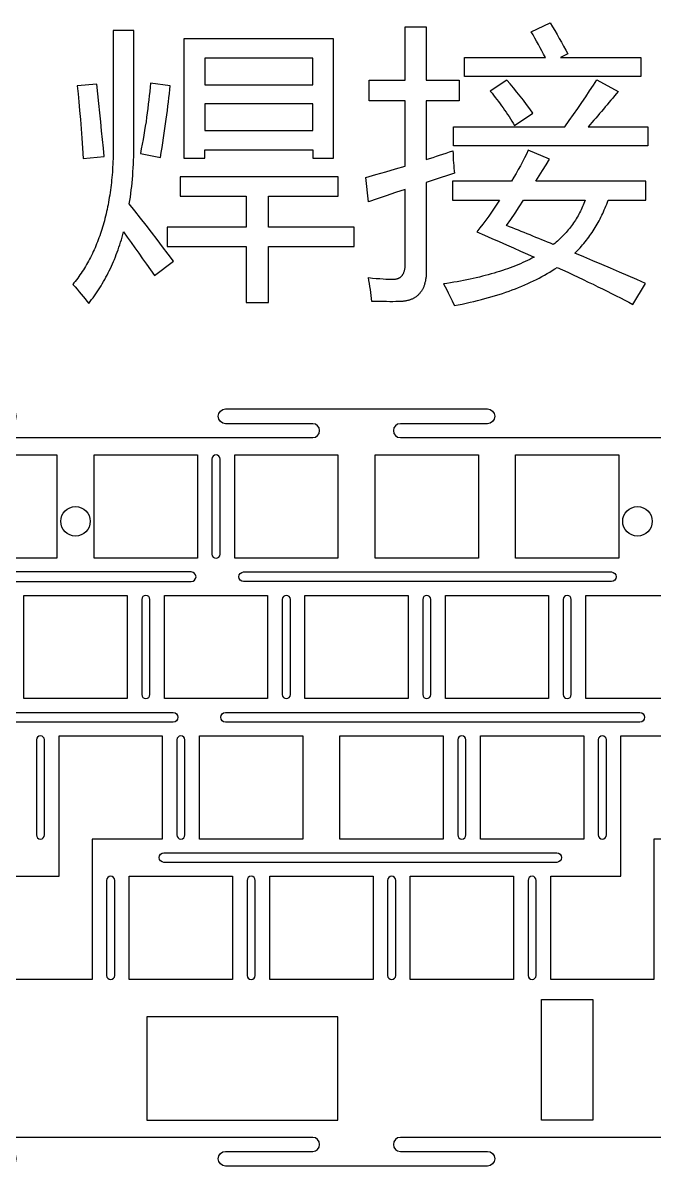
# Model space of a CAD drawing. Header units: millimetres. Extents: x -367 to 368, y -81 to 81.
# Drawn here: x 170.4 to 256, y -81.1 to 74 of the extents above; entities that cross this region are included whole.
import ezdxf

# ---------------------------------------------------------------- set-up
doc = ezdxf.new("R2010")
doc.units = ezdxf.units.MM
doc.header["$MEASUREMENT"] = 0
doc.layers.add('Ä¬ÈÏÖµ', color=7, linetype='Continuous', lineweight=0)

msp = doc.modelspace()

# ---------------------------------------------------------------- linework, layer by layer
at = {"layer": 'Ä¬ÈÏÖµ', "color": 7, "lineweight": 25, "true_color": 0xffffff}
for points in [[(185.42, 57.46), (185.42, 72.95), (182.63, 72.95), (182.63, 57.42), (182.63, 57.04), (182.63, 56.66), (182.62, 56.29), (182.61, 55.91), (182.6, 55.54), (182.58, 55.18), (182.56, 54.81), (182.54, 54.45), (182.52, 54.09), (182.5, 53.73), (182.47, 53.38), (182.44, 53.03), (182.4, 52.68), (182.37, 52.33), (182.33, 51.99), (182.29, 51.65), (182.24, 51.31), (182.2, 50.98), (182.15, 50.65), (182.09, 50.32), (182.04, 49.99), (181.98, 49.67), (181.92, 49.34), (181.86, 49.03), (181.79, 48.71), (181.72, 48.4), (181.65, 48.09), (181.58, 47.78), (181.5, 47.47), (181.42, 47.17), (181.34, 46.87), (181.26, 46.58), (181.17, 46.28), (181.08, 45.99), (180.99, 45.7), (180.89, 45.42), (180.79, 45.13), (180.69, 44.85), (180.59, 44.58), (180.48, 44.3), (180.37, 44.03), (180.26, 43.76), (180.15, 43.49), (180.03, 43.23), (179.91, 42.97), (179.79, 42.71), (179.66, 42.45), (179.54, 42.2), (179.41, 41.95), (179.27, 41.7), (179.14, 41.46), (179, 41.21), (178.86, 40.97), (178.71, 40.74), (178.57, 40.5), (178.42, 40.27), (178.27, 40.04), (178.11, 39.82), (177.96, 39.59), (177.8, 39.37), (177.63, 39.16), (177.47, 38.94), (177.3, 38.73), (177.13, 38.52), (177.44, 38.19), (177.73, 37.87), (178.02, 37.54), (178.29, 37.22), (178.56, 36.9), (178.82, 36.59), (179.06, 36.27), (179.3, 35.96), (179.5, 36.21), (179.69, 36.47), (179.89, 36.73), (180.08, 36.99), (180.26, 37.25), (180.45, 37.52), (180.62, 37.79), (180.8, 38.06), (180.97, 38.34), (181.14, 38.62), (181.31, 38.91), (181.47, 39.19), (181.63, 39.49), (181.79, 39.78), (181.94, 40.08), (182.09, 40.38), (182.23, 40.68), (182.38, 40.99), (182.52, 41.3), (182.65, 41.62), (182.79, 41.93), (182.91, 42.25), (183.04, 42.58), (183.16, 42.91), (183.28, 43.24), (183.4, 43.57), (183.51, 43.91), (183.62, 44.25), (183.73, 44.59), (183.83, 44.94), (183.93, 45.29), (184.03, 45.65), (184.53, 44.94), (185.04, 44.23), (185.56, 43.51), (186.08, 42.77), (186.6, 42.02), (187.13, 41.27), (187.67, 40.5), (188.21, 39.72), (190.8, 41.66), (190.07, 42.65), (189.32, 43.64), (188.58, 44.62), (187.83, 45.6), (187.08, 46.57), (186.32, 47.53), (185.56, 48.49), (184.8, 49.44), (184.87, 49.91), (184.95, 50.38), (185.01, 50.86), (185.07, 51.34), (185.13, 51.82), (185.18, 52.31), (185.22, 52.81), (185.26, 53.31), (185.3, 53.81), (185.33, 54.32), (185.36, 54.83), (185.38, 55.35), (185.4, 55.87), (185.41, 56.39), (185.42, 56.93)], [(192.2, 71.83), (192.2, 55.64), (195.03, 55.64), (195.03, 56.76), (209.67, 56.76), (209.67, 55.64), (212.5, 55.64), (212.5, 71.83)], [(209.67, 69.2), (195.03, 69.2), (195.03, 65.59), (209.67, 65.59)], [(177.75, 65.44), (177.86, 64.38), (177.96, 63.27), (178.06, 62.11), (178.17, 60.91), (178.27, 59.65), (178.37, 58.35), (178.47, 57), (178.56, 55.6), (181.39, 55.87), (181.28, 57.02), (181.17, 58.18), (181.05, 59.37), (180.93, 60.59), (180.8, 61.82), (180.66, 63.08), (180.53, 64.37), (180.38, 65.67)], [(190.34, 65.48), (187.67, 65.83), (187.62, 65.26), (187.57, 64.7), (187.51, 64.12), (187.45, 63.55), (187.38, 62.97), (187.31, 62.38), (187.24, 61.79), (187.15, 61.2), (187.07, 60.6), (186.97, 60), (186.88, 59.39), (186.77, 58.78), (186.67, 58.17), (186.55, 57.55), (186.43, 56.93), (186.31, 56.3), (189.02, 55.72), (189.14, 56.4), (189.25, 57.08), (189.35, 57.75), (189.45, 58.4), (189.55, 59.05), (189.64, 59.69), (189.73, 60.31), (189.82, 60.93), (189.9, 61.53), (189.97, 62.13), (190.04, 62.71), (190.11, 63.28), (190.17, 63.85), (190.23, 64.4), (190.29, 64.95)], [(233.76, 64.74), (233.99, 64.46), (234.21, 64.18), (234.43, 63.89), (234.65, 63.61), (234.86, 63.32), (235.08, 63.04), (235.29, 62.75), (235.49, 62.46), (235.7, 62.17), (235.9, 61.87), (236.1, 61.58), (236.3, 61.29), (236.49, 60.99), (236.68, 60.69), (236.87, 60.39), (237.05, 60.09), (239.53, 61.76), (239.1, 62.35), (238.67, 62.93), (238.24, 63.5), (237.8, 64.06), (237.36, 64.62), (236.91, 65.17), (236.46, 65.72), (236.01, 66.25)], [(195.03, 59.4), (209.67, 59.4), (209.67, 63.04), (195.03, 63.04)], [(227.41, 38.6), (227.63, 38.19), (227.85, 37.79), (228.05, 37.4), (228.24, 37.03), (228.42, 36.67), (228.58, 36.32), (228.74, 35.98), (228.88, 35.65), (229.42, 35.76), (229.96, 35.87), (230.49, 35.98), (231.01, 36.1), (231.53, 36.22), (232.04, 36.34), (232.54, 36.47), (233.03, 36.6), (233.52, 36.74), (234, 36.88), (234.48, 37.02), (234.94, 37.16), (235.4, 37.31), (235.86, 37.47), (236.3, 37.62), (236.74, 37.78), (237.18, 37.95), (237.6, 38.11), (238.02, 38.29), (238.43, 38.46), (238.83, 38.64), (239.23, 38.82), (239.62, 39.01), (240.01, 39.2), (240.38, 39.39), (240.75, 39.59), (241.12, 39.79), (241.47, 39.99), (241.82, 40.2), (242.16, 40.41), (242.5, 40.62), (242.82, 40.84), (243.56, 40.5), (244.28, 40.17), (244.99, 39.83), (245.68, 39.5), (246.36, 39.18), (247.04, 38.85), (247.7, 38.54), (248.34, 38.22), (248.98, 37.91), (249.6, 37.6), (250.21, 37.29), (250.81, 36.99), (251.4, 36.69), (251.98, 36.39), (252.54, 36.1), (253.09, 35.81), (254.79, 38.67), (253.63, 39.18), (252.45, 39.69), (251.27, 40.2), (250.07, 40.71), (248.87, 41.22), (247.66, 41.74), (246.44, 42.25), (245.21, 42.76), (245.39, 42.94), (245.58, 43.13), (245.76, 43.32), (245.93, 43.51), (246.11, 43.71), (246.28, 43.9), (246.45, 44.1), (246.62, 44.31), (246.78, 44.51), (246.94, 44.72), (247.1, 44.93), (247.25, 45.14), (247.4, 45.36), (247.55, 45.58), (247.7, 45.8), (247.84, 46.02), (247.98, 46.24), (248.12, 46.47), (248.25, 46.7), (248.38, 46.94), (248.51, 47.17), (248.64, 47.41), (248.76, 47.65), (248.88, 47.9), (249, 48.15), (249.11, 48.39), (249.22, 48.65), (249.33, 48.9), (249.44, 49.16), (249.54, 49.42), (249.64, 49.68), (249.74, 49.95), (254.83, 49.95), (254.83, 52.54), (239.94, 52.54), (240.39, 53.26), (240.85, 54), (241.31, 54.76), (241.78, 55.52), (238.91, 56.72), (238.65, 56.2), (238.39, 55.68), (238.11, 55.16), (237.83, 54.63), (237.55, 54.11), (237.25, 53.59), (236.95, 53.06), (236.65, 52.54), (228.65, 52.54), (228.65, 49.95), (235.02, 49.95), (234.66, 49.41), (234.3, 48.87), (233.92, 48.33), (233.54, 47.8), (233.15, 47.26), (232.76, 46.72), (232.35, 46.18), (231.94, 45.65), (232.97, 45.2), (233.98, 44.76), (234.97, 44.33), (235.95, 43.9), (236.92, 43.48), (237.86, 43.06), (238.79, 42.65), (239.71, 42.24), (239.41, 42.08), (239.1, 41.93), (238.79, 41.77), (238.48, 41.63), (238.15, 41.48), (237.83, 41.34), (237.5, 41.2), (237.16, 41.06), (236.82, 40.92), (236.47, 40.79), (236.11, 40.66), (235.75, 40.54), (235.39, 40.41), (235.02, 40.29), (234.64, 40.17), (234.26, 40.06), (233.87, 39.95), (233.48, 39.84), (233.08, 39.73), (232.68, 39.63), (232.27, 39.52), (231.85, 39.43), (231.43, 39.33), (231.01, 39.24), (230.58, 39.15), (230.14, 39.06), (229.7, 38.98), (229.25, 38.89), (228.8, 38.82), (228.34, 38.74), (227.88, 38.67)], [(189.95, 46.3), (189.95, 43.67), (200.64, 43.67), (200.64, 36.08), (203.66, 36.08), (203.66, 43.67), (215.28, 43.67), (215.28, 46.3), (203.66, 46.3), (203.66, 50.49), (213.11, 50.49), (213.11, 53.12), (191.69, 53.12), (191.69, 50.49), (200.64, 50.49), (200.64, 46.3)], [(160.99, 1.4), (160.99, 15.4), (174.99, 15.4), (174.99, 1.4)], [(180.04, 1.4), (180.04, 15.4), (194.04, 15.4), (194.04, 1.4)], [(199.09, 1.4), (199.09, 15.4), (213.09, 15.4), (213.09, 1.4)], [(218.14, 1.4), (218.14, 15.4), (232.14, 15.4), (232.14, 1.4)], [(237.19, 1.4), (237.19, 15.4), (251.19, 15.4), (251.19, 1.4)], [(170.51, -17.64), (170.51, -3.64), (184.51, -3.64), (184.51, -17.64)], [(189.56, -17.64), (189.56, -3.64), (203.56, -3.64), (203.56, -17.64)], [(208.61, -17.64), (208.61, -3.64), (222.61, -3.64), (222.61, -17.64)], [(227.66, -17.64), (227.66, -3.64), (241.66, -3.64), (241.66, -17.64)], [(246.71, -17.64), (246.71, -3.64), (260.71, -3.64), (260.71, -17.64)], [(179.75, -36.69), (179.75, -55.74), (165.75, -55.74), (165.75, -41.74), (175.27, -41.74), (175.27, -22.69), (189.27, -22.69), (189.27, -36.69)], [(194.32, -36.69), (194.32, -22.69), (208.32, -22.69), (208.32, -36.69)], [(213.37, -36.69), (213.37, -22.69), (227.37, -22.69), (227.37, -36.69)], [(232.42, -36.69), (232.42, -22.69), (246.42, -22.69), (246.42, -36.69)], [(255.95, -41.74), (255.95, -55.74), (241.95, -55.74), (241.95, -41.74), (251.47, -41.74), (251.47, -22.69), (265.47, -22.69), (265.47, -36.69), (255.95, -36.69)], [(184.8, -55.74), (184.8, -41.74), (198.8, -41.74), (198.8, -55.74)], [(203.85, -55.74), (203.85, -41.74), (217.85, -41.74), (217.85, -55.74)], [(222.9, -55.74), (222.9, -41.74), (236.9, -41.74), (236.9, -55.74)], [(247.68, -74.81), (240.68, -74.81), (240.68, -58.45), (247.68, -58.45)], [(187.18, -74.8), (213.09, -74.8), (213.09, -60.8), (187.18, -60.8)]]:
    msp.add_lwpolyline(points, close=True, dxfattribs=at)
for centre in [(177.51, 6.4), (253.71, 6.4)]:
    msp.add_circle(centre, 2, dxfattribs=at)
for points, knots in [([(216.87, 53.04), (216.87, 53.04), (217.26, 49.71), (217.26, 49.71), (217.26, 49.71), (218.43, 50.12), (218.43, 50.12), (218.43, 50.12), (219.65, 50.55), (219.65, 50.55), (219.65, 50.55), (220.91, 50.98), (220.91, 50.98), (220.91, 50.98), (222.22, 51.42), (222.22, 51.42), (222.22, 51.42), (222.22, 41.27), (222.22, 41.27), (222.22, 41.27), (222.22, 41.14), (222.22, 41.14), (222.22, 41.14), (222.21, 41.02), (222.21, 41.02), (222.21, 41.02), (222.2, 40.9), (222.2, 40.9), (222.2, 40.9), (222.19, 40.79), (222.19, 40.79), (222.19, 40.79), (222.18, 40.68), (222.18, 40.68), (222.18, 40.68), (222.16, 40.57), (222.16, 40.57), (222.16, 40.57), (222.14, 40.47), (222.14, 40.47), (222.14, 40.47), (222.11, 40.37), (222.11, 40.37), (222.11, 40.37), (222.08, 40.28), (222.08, 40.28), (222.08, 40.28), (222.05, 40.19), (222.05, 40.19), (222.05, 40.19), (222.02, 40.1), (222.02, 40.1), (222.02, 40.1), (221.98, 40.02), (221.98, 40.02), (221.98, 40.02), (221.96, 39.98), (221.96, 39.98), (221.96, 39.98), (221.94, 39.94), (221.94, 39.94), (221.94, 39.94), (221.91, 39.9), (221.91, 39.9), (221.91, 39.9), (221.89, 39.87), (221.89, 39.87), (221.89, 39.87), (221.87, 39.83), (221.87, 39.83), (221.87, 39.83), (221.84, 39.8), (221.84, 39.8), (221.84, 39.8), (221.82, 39.76), (221.82, 39.76), (221.82, 39.76), (221.79, 39.73), (221.79, 39.73), (221.79, 39.73), (221.76, 39.7), (221.76, 39.7), (221.76, 39.7), (221.74, 39.67), (221.74, 39.67), (221.74, 39.67), (221.71, 39.64), (221.71, 39.64), (221.71, 39.64), (221.68, 39.61), (221.68, 39.61), (221.68, 39.61), (221.65, 39.58), (221.65, 39.58), (221.65, 39.58), (221.62, 39.56), (221.62, 39.56), (221.62, 39.56), (221.58, 39.53), (221.58, 39.53), (221.58, 39.53), (221.55, 39.5), (221.55, 39.5), (221.55, 39.5), (221.52, 39.48), (221.52, 39.48), (221.52, 39.48), (221.48, 39.46), (221.48, 39.46), (221.48, 39.46), (221.45, 39.44), (221.45, 39.44), (221.45, 39.44), (221.41, 39.42), (221.41, 39.42), (221.41, 39.42), (221.37, 39.4), (221.37, 39.4), (221.37, 39.4), (221.34, 39.38), (221.34, 39.38), (221.34, 39.38), (221.3, 39.36), (221.3, 39.36), (221.3, 39.36), (221.26, 39.34), (221.26, 39.34), (221.26, 39.34), (221.22, 39.33), (221.22, 39.33), (221.22, 39.33), (221.18, 39.31), (221.18, 39.31), (221.18, 39.31), (221.14, 39.3), (221.14, 39.3), (221.14, 39.3), (221.09, 39.29), (221.09, 39.29), (221.09, 39.29), (221, 39.27), (221, 39.27), (221, 39.27), (220.91, 39.25), (220.91, 39.25), (220.91, 39.25), (220.82, 39.23), (220.82, 39.23), (220.82, 39.23), (220.72, 39.22), (220.72, 39.22), (220.72, 39.22), (220.62, 39.22), (220.62, 39.22), (220.62, 39.22), (220.51, 39.22), (220.51, 39.22), (220.51, 39.22), (220.25, 39.22), (220.25, 39.22), (220.25, 39.22), (219.94, 39.23), (219.94, 39.23), (219.94, 39.23), (219.6, 39.25), (219.6, 39.25), (219.6, 39.25), (219.21, 39.27), (219.21, 39.27), (219.21, 39.27), (218.77, 39.31), (218.77, 39.31), (218.77, 39.31), (218.3, 39.35), (218.3, 39.35), (218.3, 39.35), (217.78, 39.39), (217.78, 39.39), (217.78, 39.39), (217.22, 39.45), (217.22, 39.45), (217.22, 39.45), (217.3, 39.04), (217.3, 39.04), (217.3, 39.04), (217.37, 38.64), (217.37, 38.64), (217.37, 38.64), (217.43, 38.23), (217.43, 38.23), (217.43, 38.23), (217.49, 37.83), (217.49, 37.83), (217.49, 37.83), (217.55, 37.43), (217.55, 37.43), (217.55, 37.43), (217.6, 37.03), (217.6, 37.03), (217.6, 37.03), (217.64, 36.63), (217.64, 36.63), (217.64, 36.63), (217.69, 36.23), (217.69, 36.23), (217.69, 36.23), (218.23, 36.22), (218.23, 36.22), (218.23, 36.22), (218.74, 36.2), (218.74, 36.2), (218.74, 36.2), (219.23, 36.19), (219.23, 36.19), (219.23, 36.19), (219.7, 36.19), (219.7, 36.19), (219.7, 36.19), (220.14, 36.18), (220.14, 36.18), (220.14, 36.18), (220.56, 36.18), (220.56, 36.18), (220.56, 36.18), (220.96, 36.19), (220.96, 36.19), (220.96, 36.19), (221.44, 36.2), (221.44, 36.2), (221.44, 36.2), (221.56, 36.2), (221.56, 36.2), (221.56, 36.2), (221.67, 36.21), (221.67, 36.21), (221.67, 36.21), (221.78, 36.22), (221.78, 36.22), (221.78, 36.22), (221.89, 36.23), (221.89, 36.23), (221.89, 36.23), (222, 36.24), (222, 36.24), (222, 36.24), (222.1, 36.25), (222.1, 36.25), (222.1, 36.25), (222.21, 36.27), (222.21, 36.27), (222.21, 36.27), (222.31, 36.29), (222.31, 36.29), (222.31, 36.29), (222.41, 36.31), (222.41, 36.31), (222.41, 36.31), (222.51, 36.33), (222.51, 36.33), (222.51, 36.33), (222.6, 36.36), (222.6, 36.36), (222.6, 36.36), (222.7, 36.38), (222.7, 36.38), (222.7, 36.38), (222.79, 36.41), (222.79, 36.41), (222.79, 36.41), (222.88, 36.44), (222.88, 36.44), (222.88, 36.44), (222.97, 36.47), (222.97, 36.47), (222.97, 36.47), (223.06, 36.51), (223.06, 36.51), (223.06, 36.51), (223.14, 36.54), (223.14, 36.54), (223.14, 36.54), (223.23, 36.58), (223.23, 36.58), (223.23, 36.58), (223.31, 36.62), (223.31, 36.62), (223.31, 36.62), (223.39, 36.67), (223.39, 36.67), (223.39, 36.67), (223.47, 36.71), (223.47, 36.71), (223.47, 36.71), (223.54, 36.76), (223.54, 36.76), (223.54, 36.76), (223.62, 36.81), (223.62, 36.81), (223.62, 36.81), (223.69, 36.86), (223.69, 36.86), (223.69, 36.86), (223.76, 36.91), (223.76, 36.91), (223.76, 36.91), (223.83, 36.97), (223.83, 36.97), (223.83, 36.97), (223.9, 37.02), (223.9, 37.02), (223.9, 37.02), (223.96, 37.08), (223.96, 37.08), (223.96, 37.08), (224.02, 37.14), (224.02, 37.14), (224.02, 37.14), (224.08, 37.2), (224.08, 37.2), (224.08, 37.2), (224.14, 37.27), (224.14, 37.27), (224.14, 37.27), (224.2, 37.34), (224.2, 37.34), (224.2, 37.34), (224.26, 37.41), (224.26, 37.41), (224.26, 37.41), (224.31, 37.48), (224.31, 37.48), (224.31, 37.48), (224.36, 37.55), (224.36, 37.55), (224.36, 37.55), (224.42, 37.62), (224.42, 37.62), (224.42, 37.62), (224.46, 37.7), (224.46, 37.7), (224.46, 37.7), (224.51, 37.78), (224.51, 37.78), (224.51, 37.78), (224.56, 37.86), (224.56, 37.86), (224.56, 37.86), (224.6, 37.95), (224.6, 37.95), (224.6, 37.95), (224.64, 38.03), (224.64, 38.03), (224.64, 38.03), (224.68, 38.12), (224.68, 38.12), (224.68, 38.12), (224.72, 38.21), (224.72, 38.21), (224.72, 38.21), (224.75, 38.3), (224.75, 38.3), (224.75, 38.3), (224.79, 38.39), (224.79, 38.39), (224.79, 38.39), (224.82, 38.49), (224.82, 38.49), (224.82, 38.49), (224.85, 38.58), (224.85, 38.58), (224.85, 38.58), (224.88, 38.68), (224.88, 38.68), (224.88, 38.68), (224.9, 38.79), (224.9, 38.79), (224.9, 38.79), (224.93, 38.89), (224.93, 38.89), (224.93, 38.89), (224.95, 38.99), (224.95, 38.99), (224.95, 38.99), (224.97, 39.1), (224.97, 39.1), (224.97, 39.1), (224.99, 39.21), (224.99, 39.21), (224.99, 39.21), (225.01, 39.32), (225.01, 39.32), (225.01, 39.32), (225.03, 39.44), (225.03, 39.44), (225.03, 39.44), (225.04, 39.55), (225.04, 39.55), (225.04, 39.55), (225.05, 39.67), (225.05, 39.67), (225.05, 39.67), (225.07, 39.91), (225.07, 39.91), (225.07, 39.91), (225.08, 40.16), (225.08, 40.16), (225.08, 40.16), (225.08, 40.42), (225.08, 40.42), (225.08, 40.42), (225.08, 52.37), (225.08, 52.37), (225.08, 52.37), (226.01, 52.68), (226.01, 52.68), (226.01, 52.68), (226.96, 52.99), (226.96, 52.99), (226.96, 52.99), (227.93, 53.31), (227.93, 53.31), (227.93, 53.31), (228.92, 53.63), (228.92, 53.63), (228.92, 53.63), (228.87, 53.95), (228.87, 53.95), (228.87, 53.95), (228.83, 54.29), (228.83, 54.29), (228.83, 54.29), (228.8, 54.65), (228.8, 54.65), (228.8, 54.65), (228.76, 55.02), (228.76, 55.02), (228.76, 55.02), (228.74, 55.4), (228.74, 55.4), (228.74, 55.4), (228.72, 55.8), (228.72, 55.8), (228.72, 55.8), (228.7, 56.22), (228.7, 56.22), (228.7, 56.22), (228.69, 56.65), (228.69, 56.65), (227.49, 56.24), (226.29, 55.85), (225.08, 55.47), (225.08, 55.47), (225.08, 63.43), (225.08, 63.43), (225.08, 63.43), (229.54, 63.43), (229.54, 63.43), (229.54, 63.43), (229.54, 66.21), (229.54, 66.21), (229.54, 66.21), (225.08, 66.21), (225.08, 66.21), (225.08, 66.21), (225.08, 73.46), (225.08, 73.46), (225.08, 73.46), (222.22, 73.46), (222.22, 73.46), (222.22, 73.46), (222.22, 66.21), (222.22, 66.21), (222.22, 66.21), (217.34, 66.21), (217.34, 66.21), (217.34, 66.21), (217.34, 63.43), (217.34, 63.43), (217.34, 63.43), (222.22, 63.43), (222.22, 63.43), (222.22, 63.43), (222.22, 54.57), (222.22, 54.57), (222.22, 54.57), (220.91, 54.19), (220.91, 54.19), (220.91, 54.19), (219.58, 53.8), (219.58, 53.8), (219.58, 53.8), (218.24, 53.42), (218.24, 53.42), (218.24, 53.42), (216.87, 53.04), (216.87, 53.04)], [0, 0, 0, 0, 1, 1, 1, 2, 2, 2, 3, 3, 3, 4, 4, 4, 5, 5, 5, 6, 6, 6, 7, 7, 7, 8, 8, 8, 9, 9, 9, 10, 10, 10, 11, 11, 11, 12, 12, 12, 13, 13, 13, 14, 14, 14, 15, 15, 15, 16, 16, 16, 17, 17, 17, 18, 18, 18, 19, 19, 19, 20, 20, 20, 21, 21, 21, 22, 22, 22, 23, 23, 23, 24, 24, 24, 25, 25, 25, 26, 26, 26, 27, 27, 27, 28, 28, 28, 29, 29, 29, 30, 30, 30, 31, 31, 31, 32, 32, 32, 33, 33, 33, 34, 34, 34, 35, 35, 35, 36, 36, 36, 37, 37, 37, 38, 38, 38, 39, 39, 39, 40, 40, 40, 41, 41, 41, 42, 42, 42, 43, 43, 43, 44, 44, 44, 45, 45, 45, 46, 46, 46, 47, 47, 47, 48, 48, 48, 49, 49, 49, 50, 50, 50, 51, 51, 51, 52, 52, 52, 53, 53, 53, 54, 54, 54, 55, 55, 55, 56, 56, 56, 57, 57, 57, 58, 58, 58, 59, 59, 59, 60, 60, 60, 61, 61, 61, 62, 62, 62, 63, 63, 63, 64, 64, 64, 65, 65, 65, 66, 66, 66, 67, 67, 67, 68, 68, 68, 69, 69, 69, 70, 70, 70, 71, 71, 71, 72, 72, 72, 73, 73, 73, 74, 74, 74, 75, 75, 75, 76, 76, 76, 77, 77, 77, 78, 78, 78, 79, 79, 79, 80, 80, 80, 81, 81, 81, 82, 82, 82, 83, 83, 83, 84, 84, 84, 85, 85, 85, 86, 86, 86, 87, 87, 87, 88, 88, 88, 89, 89, 89, 90, 90, 90, 91, 91, 91, 92, 92, 92, 93, 93, 93, 94, 94, 94, 95, 95, 95, 96, 96, 96, 97, 97, 97, 98, 98, 98, 99, 99, 99, 100, 100, 100, 101, 101, 101, 102, 102, 102, 103, 103, 103, 104, 104, 104, 105, 105, 105, 106, 106, 106, 107, 107, 107, 108, 108, 108, 109, 109, 109, 110, 110, 110, 111, 111, 111, 112, 112, 112, 113, 113, 113, 114, 114, 114, 115, 115, 115, 116, 116, 116, 117, 117, 117, 118, 118, 118, 119, 119, 119, 120, 120, 120, 121, 121, 121, 122, 122, 122, 123, 123, 123, 124, 124, 124, 125, 125, 125, 126, 126, 126, 127, 127, 127, 128, 128, 128, 129, 129, 129, 130, 130, 130, 131, 131, 131, 132, 132, 132, 133, 133, 133, 134, 134, 134, 135, 135, 135, 136, 136, 136, 137, 137, 137, 138, 138, 138, 139, 139, 139, 140, 140, 140, 141, 141, 141, 142, 142, 142, 143, 143, 143, 144, 144, 144, 145, 145, 145, 146, 146, 146, 147, 147, 147, 148, 148, 148, 149, 149, 149, 150, 150, 150, 151, 151, 151, 152, 152, 152, 153, 153, 153, 154, 154, 154, 155, 155, 155, 156, 156, 156, 157, 157, 157, 158, 158, 158, 159, 159, 159, 160, 160, 160, 161, 161, 161, 162, 162, 162, 163, 163, 163, 164, 164, 164, 165, 165, 165, 165]), ([(241.22, 69.31), (241.22, 69.31), (230.27, 69.31), (230.27, 69.31), (230.27, 69.31), (230.27, 66.72), (230.27, 66.72), (230.27, 66.72), (254.17, 66.72), (254.17, 66.72), (254.17, 66.72), (254.17, 69.31), (254.17, 69.31), (254.17, 69.31), (243.27, 69.31), (243.27, 69.31), (243.27, 69.31), (244.26, 69.78), (244.26, 69.78), (243.51, 71.2), (242.72, 72.61), (241.89, 74), (241.89, 74), (239.3, 72.8), (239.3, 72.8), (239.97, 71.65), (240.61, 70.49), (241.22, 69.31)], [0, 0, 0, 0, 1, 1, 1, 2, 2, 2, 3, 3, 3, 4, 4, 4, 5, 5, 5, 6, 6, 6, 7, 7, 7, 8, 8, 8, 9, 9, 9, 9]), ([(243.85, 59.9), (243.85, 59.9), (228.76, 59.9), (228.76, 59.9), (228.76, 59.9), (228.76, 57.31), (228.76, 57.31), (228.76, 57.31), (255.1, 57.31), (255.1, 57.31), (255.1, 57.31), (255.1, 59.9), (255.1, 59.9), (255.1, 59.9), (247.03, 59.9), (247.03, 59.9), (248.41, 61.49), (249.77, 63.09), (251.11, 64.7), (251.11, 64.7), (248.21, 66.29), (248.21, 66.29), (248.21, 66.29), (247.73, 65.54), (247.73, 65.54), (247.73, 65.54), (247.22, 64.77), (247.22, 64.77), (247.22, 64.77), (246.71, 63.99), (246.71, 63.99), (246.71, 63.99), (246.17, 63.2), (246.17, 63.2), (246.17, 63.2), (245.62, 62.4), (245.62, 62.4), (245.62, 62.4), (245.05, 61.58), (245.05, 61.58), (245.05, 61.58), (244.46, 60.75), (244.46, 60.75), (244.46, 60.75), (243.85, 59.9), (243.85, 59.9)], [0, 0, 0, 0, 1, 1, 1, 2, 2, 2, 3, 3, 3, 4, 4, 4, 5, 5, 5, 6, 6, 6, 7, 7, 7, 8, 8, 8, 9, 9, 9, 10, 10, 10, 11, 11, 11, 12, 12, 12, 13, 13, 13, 14, 14, 14, 15, 15, 15, 15]), ([(235.97, 46.5), (238.09, 45.66), (240.2, 44.81), (242.3, 43.94), (242.3, 43.94), (242.49, 44.1), (242.49, 44.1), (242.49, 44.1), (242.67, 44.25), (242.67, 44.25), (242.67, 44.25), (242.86, 44.41), (242.86, 44.41), (242.86, 44.41), (243.03, 44.57), (243.03, 44.57), (243.03, 44.57), (243.21, 44.74), (243.21, 44.74), (243.21, 44.74), (243.38, 44.9), (243.38, 44.9), (243.38, 44.9), (243.55, 45.07), (243.55, 45.07), (243.55, 45.07), (243.71, 45.24), (243.71, 45.24), (243.71, 45.24), (243.87, 45.41), (243.87, 45.41), (243.87, 45.41), (244.03, 45.59), (244.03, 45.59), (244.03, 45.59), (244.18, 45.76), (244.18, 45.76), (244.18, 45.76), (244.33, 45.94), (244.33, 45.94), (244.33, 45.94), (244.48, 46.12), (244.48, 46.12), (244.48, 46.12), (244.62, 46.3), (244.62, 46.3), (244.62, 46.3), (244.76, 46.49), (244.76, 46.49), (244.76, 46.49), (244.9, 46.67), (244.9, 46.67), (244.9, 46.67), (245.03, 46.86), (245.03, 46.86), (245.03, 46.86), (245.16, 47.05), (245.16, 47.05), (245.16, 47.05), (245.29, 47.25), (245.29, 47.25), (245.29, 47.25), (245.41, 47.44), (245.41, 47.44), (245.41, 47.44), (245.53, 47.64), (245.53, 47.64), (245.53, 47.64), (245.65, 47.84), (245.65, 47.84), (245.65, 47.84), (245.76, 48.04), (245.76, 48.04), (245.76, 48.04), (245.87, 48.24), (245.87, 48.24), (245.87, 48.24), (245.98, 48.45), (245.98, 48.45), (245.98, 48.45), (246.08, 48.65), (246.08, 48.65), (246.08, 48.65), (246.18, 48.86), (246.18, 48.86), (246.18, 48.86), (246.27, 49.08), (246.27, 49.08), (246.27, 49.08), (246.37, 49.29), (246.37, 49.29), (246.37, 49.29), (246.45, 49.51), (246.45, 49.51), (246.45, 49.51), (246.54, 49.73), (246.54, 49.73), (246.54, 49.73), (246.62, 49.95), (246.62, 49.95), (246.62, 49.95), (238.27, 49.95), (238.27, 49.95), (238.27, 49.95), (237.69, 49.05), (237.69, 49.05), (237.69, 49.05), (237.11, 48.18), (237.11, 48.18), (237.11, 48.18), (236.53, 47.33), (236.53, 47.33), (236.53, 47.33), (235.97, 46.5), (235.97, 46.5)], [0, 0, 0, 0, 1, 1, 1, 2, 2, 2, 3, 3, 3, 4, 4, 4, 5, 5, 5, 6, 6, 6, 7, 7, 7, 8, 8, 8, 9, 9, 9, 10, 10, 10, 11, 11, 11, 12, 12, 12, 13, 13, 13, 14, 14, 14, 15, 15, 15, 16, 16, 16, 17, 17, 17, 18, 18, 18, 19, 19, 19, 20, 20, 20, 21, 21, 21, 22, 22, 22, 23, 23, 23, 24, 24, 24, 25, 25, 25, 26, 26, 26, 27, 27, 27, 28, 28, 28, 29, 29, 29, 30, 30, 30, 31, 31, 31, 32, 32, 32, 33, 33, 33, 34, 34, 34, 35, 35, 35, 36, 36, 36, 37, 37, 37, 38, 38, 38, 38]), ([(197.86, -79.05), (197.31, -79.05), (196.86, -79.5), (196.86, -80.05), (196.86, -80.6), (197.31, -81.05), (197.86, -81.05), (197.86, -81.05), (233.36, -81.05), (233.36, -81.05), (233.92, -81.05), (234.36, -80.6), (234.36, -80.05), (234.36, -79.5), (233.92, -79.05), (233.36, -79.05), (233.36, -79.05), (221.56, -79.05), (221.56, -79.05), (221.04, -79.05), (220.61, -78.63), (220.61, -78.11), (220.61, -77.58), (221.04, -77.16), (221.56, -77.16), (221.56, -77.16), (274.61, -77.16), (274.61, -77.16), (275.13, -77.16), (275.55, -77.58), (275.55, -78.1), (275.55, -78.63), (275.13, -79.05), (274.61, -79.05), (274.61, -79.05), (262.8, -79.05), (262.8, -79.05), (262.25, -79.05), (261.8, -79.5), (261.8, -80.05), (261.8, -80.6), (262.25, -81.05), (262.8, -81.05), (262.8, -81.05), (298.3, -81.05), (298.3, -81.05), (298.85, -81.05), (299.3, -80.6), (299.3, -80.05), (299.3, -79.5), (298.85, -79.05), (298.3, -79.05), (298.3, -79.05), (286.5, -79.05), (286.5, -79.05), (285.98, -79.05), (285.55, -78.63), (285.55, -78.11), (285.55, -77.58), (285.97, -77.16), (286.5, -77.16), (286.5, -77.16), (339.54, -77.16), (339.54, -77.16), (340.07, -77.16), (340.49, -77.58), (340.49, -78.1), (340.49, -78.63), (340.07, -79.05), (339.54, -79.05), (339.54, -79.05), (327.74, -79.05), (327.74, -79.05), (327.19, -79.05), (326.74, -79.5), (326.74, -80.05), (326.74, -80.6), (327.19, -81.05), (327.74, -81.05), (327.74, -81.05), (363.24, -81.05), (363.24, -81.05), (363.79, -81.05), (364.24, -80.6), (364.24, -80.05), (364.24, -79.5), (363.79, -79.05), (363.24, -79.05), (363.24, -79.05), (353.43, -79.05), (353.43, -79.05), (352.91, -79.05), (352.49, -78.63), (352.49, -78.11), (352.49, -77.58), (352.91, -77.16), (353.43, -77.16), (353.43, -77.16), (366.49, -77.16), (366.49, -77.16), (367.07, -77.16), (367.54, -76.69), (367.54, -76.11), (367.54, -76.11), (367.54, 16.7), (367.54, 16.7), (367.54, 17.28), (367.07, 17.75), (366.49, 17.75), (366.49, 17.75), (353.43, 17.75), (353.43, 17.75), (352.91, 17.75), (352.49, 18.17), (352.49, 18.7), (352.49, 19.22), (352.91, 19.64), (353.43, 19.64), (353.43, 19.64), (363.24, 19.64), (363.24, 19.64), (363.79, 19.64), (364.24, 20.09), (364.24, 20.64), (364.24, 21.19), (363.79, 21.64), (363.24, 21.64), (363.24, 21.64), (327.74, 21.64), (327.74, 21.64), (327.19, 21.64), (326.74, 21.19), (326.74, 20.64), (326.74, 20.09), (327.19, 19.64), (327.74, 19.64), (327.74, 19.64), (339.54, 19.64), (339.54, 19.64), (340.07, 19.64), (340.49, 19.22), (340.49, 18.7), (340.49, 18.18), (340.07, 17.75), (339.54, 17.75), (339.54, 17.75), (286.5, 17.75), (286.5, 17.75), (285.97, 17.75), (285.55, 18.17), (285.55, 18.7), (285.55, 19.22), (285.97, 19.64), (286.5, 19.64), (286.5, 19.64), (298.3, 19.64), (298.3, 19.64), (298.85, 19.64), (299.3, 20.09), (299.3, 20.64), (299.3, 21.19), (298.85, 21.64), (298.3, 21.64), (298.3, 21.64), (262.8, 21.64), (262.8, 21.64), (262.25, 21.64), (261.8, 21.19), (261.8, 20.64), (261.8, 20.09), (262.25, 19.64), (262.8, 19.64), (262.8, 19.64), (274.61, 19.64), (274.61, 19.64), (275.13, 19.64), (275.55, 19.22), (275.55, 18.7), (275.55, 18.18), (275.13, 17.75), (274.61, 17.75), (274.61, 17.75), (221.56, 17.75), (221.56, 17.75), (221.04, 17.75), (220.61, 18.17), (220.61, 18.7), (220.61, 19.22), (221.04, 19.64), (221.56, 19.64), (221.56, 19.64), (233.36, 19.64), (233.36, 19.64), (233.92, 19.64), (234.36, 20.09), (234.36, 20.64), (234.36, 21.19), (233.92, 21.64), (233.36, 21.64), (233.36, 21.64), (197.86, 21.64), (197.86, 21.64), (197.31, 21.64), (196.86, 21.19), (196.86, 20.64), (196.86, 20.09), (197.31, 19.64), (197.86, 19.64), (197.86, 19.64), (209.67, 19.64), (209.67, 19.64), (210.19, 19.64), (210.61, 19.22), (210.61, 18.7), (210.61, 18.18), (210.19, 17.75), (209.67, 17.75), (209.67, 17.75), (156.62, 17.75), (156.62, 17.75), (156.1, 17.75), (155.68, 18.17), (155.68, 18.7), (155.68, 19.22), (156.1, 19.64), (156.62, 19.64), (156.62, 19.64), (168.43, 19.64), (168.43, 19.64), (168.98, 19.64), (169.43, 20.09), (169.43, 20.64), (169.43, 21.19), (168.98, 21.64), (168.43, 21.64), (168.43, 21.64), (132.93, 21.64), (132.93, 21.64), (132.37, 21.64), (131.93, 21.19), (131.93, 20.64), (131.93, 20.09), (132.37, 19.64), (132.93, 19.64), (132.93, 19.64), (144.73, 19.64), (144.73, 19.64), (145.25, 19.64), (145.68, 19.22), (145.68, 18.7), (145.68, 18.18), (145.25, 17.75), (144.73, 17.75), (144.73, 17.75), (91.68, 17.75), (91.68, 17.75), (91.16, 17.75), (90.74, 18.17), (90.74, 18.7), (90.74, 19.22), (91.16, 19.64), (91.68, 19.64), (91.68, 19.64), (103.49, 19.64), (103.49, 19.64), (104.04, 19.64), (104.49, 20.09), (104.49, 20.64), (104.49, 21.19), (104.04, 21.64), (103.49, 21.64), (103.49, 21.64), (67.99, 21.64), (67.99, 21.64), (67.44, 21.64), (66.99, 21.19), (66.99, 20.64), (66.99, 20.09), (67.44, 19.64), (67.99, 19.64), (67.99, 19.64), (77.79, 19.64), (77.79, 19.64), (78.32, 19.64), (78.74, 19.22), (78.74, 18.7), (78.74, 18.18), (78.32, 17.75), (77.79, 17.75), (77.79, 17.75), (63.73, 17.75), (63.73, 17.75), (63.15, 17.75), (62.68, 17.28), (62.68, 16.7), (62.68, 16.7), (62.68, -76.11), (62.68, -76.11), (62.68, -76.69), (63.15, -77.16), (63.73, -77.16), (63.73, -77.16), (77.79, -77.16), (77.79, -77.16), (78.32, -77.16), (78.74, -77.58), (78.74, -78.1), (78.74, -78.63), (78.32, -79.05), (77.79, -79.05), (77.79, -79.05), (67.99, -79.05), (67.99, -79.05), (67.44, -79.05), (66.99, -79.5), (66.99, -80.05), (66.99, -80.6), (67.44, -81.05), (67.99, -81.05), (67.99, -81.05), (103.49, -81.05), (103.49, -81.05), (104.04, -81.05), (104.49, -80.6), (104.49, -80.05), (104.49, -79.5), (104.04, -79.05), (103.49, -79.05), (103.49, -79.05), (91.68, -79.05), (91.68, -79.05), (91.16, -79.05), (90.74, -78.63), (90.74, -78.11), (90.74, -77.58), (91.16, -77.16), (91.68, -77.16), (91.68, -77.16), (144.73, -77.16), (144.73, -77.16), (145.25, -77.16), (145.68, -77.58), (145.68, -78.1), (145.68, -78.63), (145.25, -79.05), (144.73, -79.05), (144.73, -79.05), (132.93, -79.05), (132.93, -79.05), (132.37, -79.05), (131.93, -79.5), (131.93, -80.05), (131.93, -80.6), (132.37, -81.05), (132.93, -81.05), (132.93, -81.05), (168.43, -81.05), (168.43, -81.05), (168.98, -81.05), (169.43, -80.6), (169.43, -80.05), (169.43, -79.5), (168.98, -79.05), (168.43, -79.05), (168.43, -79.05), (156.62, -79.05), (156.62, -79.05), (156.1, -79.05), (155.68, -78.63), (155.68, -78.11), (155.68, -77.58), (156.1, -77.16), (156.62, -77.16), (156.62, -77.16), (209.67, -77.16), (209.67, -77.16), (210.19, -77.16), (210.61, -77.58), (210.61, -78.1), (210.61, -78.63), (210.19, -79.05), (209.67, -79.05), (209.67, -79.05), (197.86, -79.05), (197.86, -79.05)], [0, 0, 0, 0, 1, 1, 1, 2, 2, 2, 3, 3, 3, 4, 4, 4, 5, 5, 5, 6, 6, 6, 7, 7, 7, 8, 8, 8, 9, 9, 9, 10, 10, 10, 11, 11, 11, 12, 12, 12, 13, 13, 13, 14, 14, 14, 15, 15, 15, 16, 16, 16, 17, 17, 17, 18, 18, 18, 19, 19, 19, 20, 20, 20, 21, 21, 21, 22, 22, 22, 23, 23, 23, 24, 24, 24, 25, 25, 25, 26, 26, 26, 27, 27, 27, 28, 28, 28, 29, 29, 29, 30, 30, 30, 31, 31, 31, 32, 32, 32, 33, 33, 33, 34, 34, 34, 35, 35, 35, 36, 36, 36, 37, 37, 37, 38, 38, 38, 39, 39, 39, 40, 40, 40, 41, 41, 41, 42, 42, 42, 43, 43, 43, 44, 44, 44, 45, 45, 45, 46, 46, 46, 47, 47, 47, 48, 48, 48, 49, 49, 49, 50, 50, 50, 51, 51, 51, 52, 52, 52, 53, 53, 53, 54, 54, 54, 55, 55, 55, 56, 56, 56, 57, 57, 57, 58, 58, 58, 59, 59, 59, 60, 60, 60, 61, 61, 61, 62, 62, 62, 63, 63, 63, 64, 64, 64, 65, 65, 65, 66, 66, 66, 67, 67, 67, 68, 68, 68, 69, 69, 69, 70, 70, 70, 71, 71, 71, 72, 72, 72, 73, 73, 73, 74, 74, 74, 75, 75, 75, 76, 76, 76, 77, 77, 77, 78, 78, 78, 79, 79, 79, 80, 80, 80, 81, 81, 81, 82, 82, 82, 83, 83, 83, 84, 84, 84, 85, 85, 85, 86, 86, 86, 87, 87, 87, 88, 88, 88, 89, 89, 89, 90, 90, 90, 91, 91, 91, 92, 92, 92, 93, 93, 93, 94, 94, 94, 95, 95, 95, 96, 96, 96, 97, 97, 97, 98, 98, 98, 99, 99, 99, 100, 100, 100, 101, 101, 101, 102, 102, 102, 103, 103, 103, 104, 104, 104, 105, 105, 105, 106, 106, 106, 107, 107, 107, 108, 108, 108, 109, 109, 109, 110, 110, 110, 111, 111, 111, 112, 112, 112, 113, 113, 113, 114, 114, 114, 115, 115, 115, 116, 116, 116, 117, 117, 117, 118, 118, 118, 119, 119, 119, 120, 120, 120, 121, 121, 121, 122, 122, 122, 123, 123, 123, 124, 124, 124, 125, 125, 125, 126, 126, 126, 127, 127, 127, 128, 128, 128, 128]), ([(197.11, 14.85), (197.11, 14.85), (197.11, 1.95), (197.11, 1.95), (197.11, 1.95), (197.11, 1.95), (197.11, 1.95), (197.11, 1.64), (196.86, 1.4), (196.56, 1.4), (196.26, 1.4), (196.01, 1.64), (196.01, 1.95), (196.01, 1.95), (196.01, 14.85), (196.01, 14.85), (196.01, 14.85), (196.01, 14.85), (196.01, 14.85), (196.01, 15.15), (196.26, 15.4), (196.56, 15.4), (196.86, 15.4), (197.11, 15.15), (197.11, 14.85)], [0, 0, 0, 0, 1, 1, 1, 2, 2, 2, 3, 3, 3, 4, 4, 4, 5, 5, 5, 6, 6, 6, 7, 7, 7, 8, 8, 8, 8]), ([(193.2, -0.47), (193.56, -0.47), (193.85, -0.76), (193.85, -1.12), (193.85, -1.48), (193.56, -1.77), (193.2, -1.77), (193.2, -1.77), (143.33, -1.77), (143.33, -1.77), (142.97, -1.77), (142.68, -1.48), (142.68, -1.12), (142.68, -0.76), (142.97, -0.47), (143.33, -0.47), (143.33, -0.47), (193.2, -0.47), (193.2, -0.47)], [0, 0, 0, 0, 1, 1, 1, 2, 2, 2, 3, 3, 3, 4, 4, 4, 5, 5, 5, 6, 6, 6, 6]), ([(250.18, -1.77), (250.54, -1.77), (250.83, -1.48), (250.83, -1.12), (250.83, -0.76), (250.54, -0.47), (250.18, -0.47), (250.18, -0.47), (200.3, -0.47), (200.3, -0.47), (199.95, -0.47), (199.65, -0.76), (199.65, -1.12), (199.65, -1.48), (199.95, -1.77), (200.3, -1.77), (200.3, -1.77), (250.18, -1.77), (250.18, -1.77)], [0, 0, 0, 0, 1, 1, 1, 2, 2, 2, 3, 3, 3, 4, 4, 4, 5, 5, 5, 6, 6, 6, 6]), ([(187.59, -4.19), (187.59, -4.19), (187.59, -17.09), (187.59, -17.09), (187.59, -17.09), (187.59, -17.09), (187.59, -17.09), (187.59, -17.39), (187.34, -17.64), (187.04, -17.64), (186.73, -17.64), (186.49, -17.39), (186.49, -17.09), (186.49, -17.09), (186.49, -4.19), (186.49, -4.19), (186.49, -4.19), (186.49, -4.19), (186.49, -4.19), (186.49, -3.89), (186.73, -3.64), (187.04, -3.64), (187.34, -3.64), (187.59, -3.89), (187.59, -4.19)], [0, 0, 0, 0, 1, 1, 1, 2, 2, 2, 3, 3, 3, 4, 4, 4, 5, 5, 5, 6, 6, 6, 7, 7, 7, 8, 8, 8, 8]), ([(205.54, -4.19), (205.54, -4.19), (205.54, -4.19), (205.54, -4.19), (205.54, -3.89), (205.78, -3.64), (206.09, -3.64), (206.39, -3.64), (206.64, -3.89), (206.64, -4.19), (206.64, -4.19), (206.64, -17.09), (206.64, -17.09), (206.64, -17.09), (206.64, -17.09), (206.64, -17.09), (206.64, -17.39), (206.39, -17.64), (206.09, -17.64), (205.78, -17.64), (205.54, -17.39), (205.54, -17.09), (205.54, -17.09), (205.54, -4.19), (205.54, -4.19)], [0, 0, 0, 0, 1, 1, 1, 2, 2, 2, 3, 3, 3, 4, 4, 4, 5, 5, 5, 6, 6, 6, 7, 7, 7, 8, 8, 8, 8]), ([(225.69, -4.19), (225.69, -4.19), (225.69, -17.09), (225.69, -17.09), (225.69, -17.09), (225.69, -17.09), (225.69, -17.09), (225.69, -17.39), (225.44, -17.64), (225.14, -17.64), (224.83, -17.64), (224.59, -17.39), (224.59, -17.09), (224.59, -17.09), (224.59, -4.19), (224.59, -4.19), (224.59, -4.19), (224.59, -4.19), (224.59, -4.19), (224.59, -3.89), (224.83, -3.64), (225.14, -3.64), (225.44, -3.64), (225.69, -3.89), (225.69, -4.19)], [0, 0, 0, 0, 1, 1, 1, 2, 2, 2, 3, 3, 3, 4, 4, 4, 5, 5, 5, 6, 6, 6, 7, 7, 7, 8, 8, 8, 8]), ([(243.64, -4.19), (243.64, -4.19), (243.64, -4.19), (243.64, -4.19), (243.64, -3.89), (243.88, -3.64), (244.19, -3.64), (244.49, -3.64), (244.74, -3.89), (244.74, -4.19), (244.74, -4.19), (244.74, -17.09), (244.74, -17.09), (244.74, -17.09), (244.74, -17.09), (244.74, -17.09), (244.74, -17.39), (244.49, -17.64), (244.19, -17.64), (243.88, -17.64), (243.64, -17.39), (243.64, -17.09), (243.64, -17.09), (243.64, -4.19), (243.64, -4.19)], [0, 0, 0, 0, 1, 1, 1, 2, 2, 2, 3, 3, 3, 4, 4, 4, 5, 5, 5, 6, 6, 6, 7, 7, 7, 8, 8, 8, 8]), ([(190.75, -19.53), (190.75, -19.53), (134.58, -19.53), (134.58, -19.53), (134.22, -19.53), (133.93, -19.82), (133.93, -20.18), (133.93, -20.54), (134.22, -20.83), (134.58, -20.83), (134.58, -20.83), (190.75, -20.83), (190.75, -20.83), (191.11, -20.83), (191.4, -20.54), (191.4, -20.18), (191.4, -19.82), (191.11, -19.53), (190.75, -19.53)], [0, 0, 0, 0, 1, 1, 1, 2, 2, 2, 3, 3, 3, 4, 4, 4, 5, 5, 5, 6, 6, 6, 6]), ([(254.03, -19.53), (254.03, -19.53), (197.85, -19.53), (197.85, -19.53), (197.49, -19.53), (197.2, -19.82), (197.2, -20.18), (197.2, -20.54), (197.49, -20.83), (197.85, -20.83), (197.85, -20.83), (254.03, -20.83), (254.03, -20.83), (254.39, -20.83), (254.68, -20.54), (254.68, -20.18), (254.68, -19.82), (254.39, -19.53), (254.03, -19.53)], [0, 0, 0, 0, 1, 1, 1, 2, 2, 2, 3, 3, 3, 4, 4, 4, 5, 5, 5, 6, 6, 6, 6]), ([(172.2, -23.24), (172.2, -23.24), (172.2, -23.24), (172.2, -23.24), (172.2, -22.94), (172.44, -22.69), (172.75, -22.69), (173.05, -22.69), (173.3, -22.94), (173.3, -23.24), (173.3, -23.24), (173.3, -36.14), (173.3, -36.14), (173.3, -36.14), (173.3, -36.14), (173.3, -36.14), (173.3, -36.44), (173.05, -36.69), (172.75, -36.69), (172.44, -36.69), (172.2, -36.44), (172.2, -36.14), (172.2, -36.14), (172.2, -23.24), (172.2, -23.24)], [0, 0, 0, 0, 1, 1, 1, 2, 2, 2, 3, 3, 3, 4, 4, 4, 5, 5, 5, 6, 6, 6, 7, 7, 7, 8, 8, 8, 8]), ([(192.35, -23.24), (192.35, -23.24), (192.35, -36.14), (192.35, -36.14), (192.35, -36.14), (192.35, -36.14), (192.35, -36.14), (192.35, -36.44), (192.1, -36.69), (191.8, -36.69), (191.49, -36.69), (191.25, -36.44), (191.25, -36.14), (191.25, -36.14), (191.25, -23.24), (191.25, -23.24), (191.25, -23.24), (191.25, -23.24), (191.25, -23.24), (191.25, -22.94), (191.49, -22.69), (191.8, -22.69), (192.1, -22.69), (192.35, -22.94), (192.35, -23.24)], [0, 0, 0, 0, 1, 1, 1, 2, 2, 2, 3, 3, 3, 4, 4, 4, 5, 5, 5, 6, 6, 6, 7, 7, 7, 8, 8, 8, 8]), ([(230.45, -23.24), (230.45, -23.24), (230.45, -36.14), (230.45, -36.14), (230.45, -36.14), (230.45, -36.14), (230.45, -36.14), (230.45, -36.44), (230.2, -36.69), (229.9, -36.69), (229.59, -36.69), (229.35, -36.44), (229.35, -36.14), (229.35, -36.14), (229.35, -23.24), (229.35, -23.24), (229.35, -23.24), (229.35, -23.24), (229.35, -23.24), (229.35, -22.94), (229.59, -22.69), (229.9, -22.69), (230.2, -22.69), (230.45, -22.94), (230.45, -23.24)], [0, 0, 0, 0, 1, 1, 1, 2, 2, 2, 3, 3, 3, 4, 4, 4, 5, 5, 5, 6, 6, 6, 7, 7, 7, 8, 8, 8, 8]), ([(248.4, -23.24), (248.4, -23.24), (248.4, -23.24), (248.4, -23.24), (248.4, -22.94), (248.64, -22.69), (248.95, -22.69), (249.25, -22.69), (249.5, -22.94), (249.5, -23.24), (249.5, -23.24), (249.5, -36.14), (249.5, -36.14), (249.5, -36.14), (249.5, -36.14), (249.5, -36.14), (249.5, -36.44), (249.25, -36.69), (248.95, -36.69), (248.64, -36.69), (248.4, -36.44), (248.4, -36.14), (248.4, -36.14), (248.4, -23.24), (248.4, -23.24)], [0, 0, 0, 0, 1, 1, 1, 2, 2, 2, 3, 3, 3, 4, 4, 4, 5, 5, 5, 6, 6, 6, 7, 7, 7, 8, 8, 8, 8]), ([(242.77, -39.85), (243.13, -39.85), (243.42, -39.56), (243.42, -39.2), (243.42, -38.84), (243.13, -38.55), (242.77, -38.55), (242.77, -38.55), (189.5, -38.55), (189.5, -38.55), (189.14, -38.55), (188.85, -38.84), (188.85, -39.2), (188.85, -39.56), (189.14, -39.85), (189.5, -39.85), (189.5, -39.85), (242.77, -39.85), (242.77, -39.85)], [0, 0, 0, 0, 1, 1, 1, 2, 2, 2, 3, 3, 3, 4, 4, 4, 5, 5, 5, 6, 6, 6, 6]), ([(181.73, -42.29), (181.73, -42.29), (181.73, -42.29), (181.73, -42.29), (181.73, -41.99), (181.97, -41.74), (182.28, -41.74), (182.58, -41.74), (182.83, -41.99), (182.83, -42.29), (182.83, -42.29), (182.83, -55.19), (182.83, -55.19), (182.83, -55.19), (182.83, -55.19), (182.83, -55.19), (182.83, -55.49), (182.58, -55.74), (182.28, -55.74), (181.97, -55.74), (181.73, -55.49), (181.73, -55.19), (181.73, -55.19), (181.73, -42.29), (181.73, -42.29)], [0, 0, 0, 0, 1, 1, 1, 2, 2, 2, 3, 3, 3, 4, 4, 4, 5, 5, 5, 6, 6, 6, 7, 7, 7, 8, 8, 8, 8]), ([(201.88, -42.29), (201.88, -42.29), (201.88, -55.19), (201.88, -55.19), (201.88, -55.19), (201.88, -55.19), (201.88, -55.19), (201.88, -55.49), (201.63, -55.74), (201.33, -55.74), (201.02, -55.74), (200.78, -55.49), (200.78, -55.19), (200.78, -55.19), (200.78, -42.29), (200.78, -42.29), (200.78, -42.29), (200.78, -42.29), (200.78, -42.29), (200.78, -41.99), (201.02, -41.74), (201.33, -41.74), (201.63, -41.74), (201.88, -41.99), (201.88, -42.29)], [0, 0, 0, 0, 1, 1, 1, 2, 2, 2, 3, 3, 3, 4, 4, 4, 5, 5, 5, 6, 6, 6, 7, 7, 7, 8, 8, 8, 8]), ([(219.83, -42.29), (219.83, -42.29), (219.83, -42.29), (219.83, -42.29), (219.83, -41.99), (220.07, -41.74), (220.38, -41.74), (220.68, -41.74), (220.93, -41.99), (220.93, -42.29), (220.93, -42.29), (220.93, -55.19), (220.93, -55.19), (220.93, -55.19), (220.93, -55.19), (220.93, -55.19), (220.93, -55.49), (220.68, -55.74), (220.38, -55.74), (220.07, -55.74), (219.83, -55.49), (219.83, -55.19), (219.83, -55.19), (219.83, -42.29), (219.83, -42.29)], [0, 0, 0, 0, 1, 1, 1, 2, 2, 2, 3, 3, 3, 4, 4, 4, 5, 5, 5, 6, 6, 6, 7, 7, 7, 8, 8, 8, 8]), ([(239.98, -42.29), (239.98, -42.29), (239.98, -55.19), (239.98, -55.19), (239.98, -55.19), (239.98, -55.19), (239.98, -55.19), (239.98, -55.49), (239.73, -55.74), (239.43, -55.74), (239.12, -55.74), (238.88, -55.49), (238.88, -55.19), (238.88, -55.19), (238.88, -42.29), (238.88, -42.29), (238.88, -42.29), (238.88, -42.29), (238.88, -42.29), (238.88, -41.99), (239.12, -41.74), (239.43, -41.74), (239.73, -41.74), (239.98, -41.99), (239.98, -42.29)], [0, 0, 0, 0, 1, 1, 1, 2, 2, 2, 3, 3, 3, 4, 4, 4, 5, 5, 5, 6, 6, 6, 7, 7, 7, 8, 8, 8, 8])]:
    msp.add_open_spline(points, degree=3, knots=knots, dxfattribs=at)

doc.saveas('drawing.dxf')
